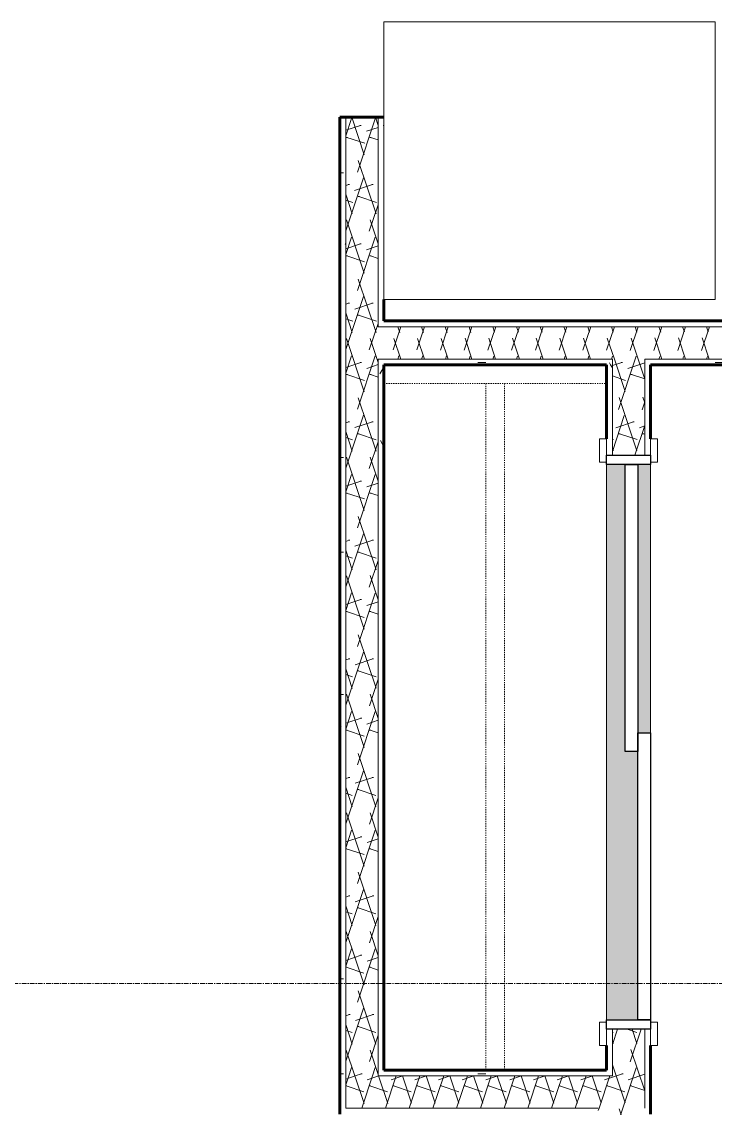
# Model space of a CAD drawing. Header units: inches. Extents: x -4169 to -1846, y 9706 to 12377.
# Drawn here: x -3131.5 to -3056.6, y 11833.7 to 11951.1 of the extents above; entities that cross this region are included whole.
import ezdxf

# ---------------------------------------------------------------- set-up
doc = ezdxf.new("R2010")
doc.units = ezdxf.units.IN
doc.header["$MEASUREMENT"] = 0
doc.linetypes.add('Dash', pattern=[0.25, 0.125, -0.125])
doc.linetypes.add('Grid Line 1_2_', pattern=[0.875, 0.5, -0.125, 0.125, -0.125])
for name, color, linetype, lineweight in [('0-1', 7, 'Continuous', 5), ('0-2', 50, 'Continuous', 18), ('A-DOOR-1', 250, 'Continuous', 9), ('A-DOOR-2', 90, 'Continuous', 30), ('A-DOOR-FRAM-1', 90, 'Continuous', 30), ('A-WALL-1', 8, 'Continuous', 5), ('A-WALL-4', 10, 'Continuous', 60), ('A-WALL-5', 50, 'Continuous', 18), ('A-WALL-PATT-1', 250, 'Continuous', 9), ('A-WALL-PATT-2', 253, 'Continuous', 9), ('Q-CASE-HDLN-1', 250, 'Dash', 9), ('Q-SPCQ-1', 250, 'Continuous', 9), ('S-GRID-1', 1, 'Grid Line 1_2_', 9)]:
    doc.layers.add(name, color=color, linetype=linetype, lineweight=lineweight)
pattern_1 = [(161.57, (0.32, 0.32), (-2.560496185, -0.000537386), [0, -18.214, 2.022, 0]), (18.43, (-0.32, 0.32), (-2.560496185, 0.000537386), [0, -18.214, 2.022, 0]), (108.43, (0.32, 0.32), (1.27922091, -6.400876726), [6.07, -14.166]), (71.57, (-0.32, 0.32), (1.27922091, 6.400876726), [6.07, -14.166])]
pattern_2 = [(0, (0, 0), (20.48, 5.12), [0.845, -14.515, 0.845, -14.515, -81.92]), (0, (0, 0), (20.48, 5.12), [-30.72, 0.845, -29.875, 0.845, -14.515, -35.84]), (0, (0, 0), (20.48, 5.12), [-76.8, 0.845, -9.395, 0.845, -24.755]), (120, (7.68, 2.56), (-14.67405, 15.1762003), [0.845, -14.515, 0.845, -14.515, -81.92]), (120, (7.68, 2.56), (-14.67405, 15.1762003), [-30.72, 0.845, -29.875, 0.845, -14.515, -35.84]), (120, (7.68, 2.56), (-14.67405, 15.1762003), [-76.8, 0.845, -9.395, 0.845, -24.755]), (240, (10.24, 12.8), (-5.80595, -20.2962003), [0.845, -14.515, 0.845, -14.515, -81.92]), (240, (10.24, 12.8), (-5.80595, -20.2962003), [-30.72, 0.845, -29.875, 0.845, -14.515, -35.84]), (240, (10.24, 12.8), (-5.80595, -20.2962003), [-76.8, 0.845, -9.395, 0.845, -24.755])]

# ---------------------------------------------------------------- blocks, each defined once
blk = doc.blocks.new('SLIDING - FLUSH - 5-0 x 6-8-2636084-ENLARGED RCP - 2ND FLOOR PLAN')
at = {"layer": 'A-DOOR-1'}
for p, q in [((-32.75, 3.25), (-30.25, 3.25)), ((-32.75, 2.5), (-32.75, 3.25)), ((-30.25, 2.5), (-32.75, 2.5)), ((-30.25, 3.25), (-30.25, 2.5)), ((30.25, 3.25), (32.75, 3.25)), ((30.25, 2.5), (30.25, 3.25)), ((32.75, 2.5), (30.25, 2.5)), ((32.75, 3.25), (32.75, 2.5)), ((-32.75, -2.25), (-30.25, -2.25)), ((-32.75, -3), (-32.75, -2.25)), ((-30.25, -2.25), (-30.25, -3)), ((30.25, -2.25), (32.75, -2.25)), ((30.25, -3), (30.25, -2.25)), ((32.75, -2.25), (32.75, -3)), ((-30.25, -3), (-32.75, -3)), ((32.75, -3), (30.25, -3))]:
    blk.add_line(p, q, dxfattribs=at)
at = {"layer": 'A-DOOR-2'}
for p, q in [((-1, 0.5), (30, 0.5)), ((-1, -0.88), (-1, 0.5)), ((30, 0.5), (30, -0.88)), ((-30, -0.88), (1, -0.88)), ((-30, -2.25), (-30, -0.88)), ((30, -0.88), (-1, -0.88)), ((1, -0.88), (1, -2.25)), ((1, -2.25), (-30, -2.25))]:
    blk.add_line(p, q, dxfattribs=at)
at = {"layer": 'A-DOOR-FRAM-1'}
for p, q in [((-31, 2.5), (-30, 2.5)), ((-31, -2.25), (-31, 2.5)), ((-30, 2.5), (-30, -2.25)), ((30, 2.5), (31, 2.5)), ((30, -2.25), (30, 2.5)), ((31, 2.5), (31, -2.25)), ((-30, -2.25), (-31, -2.25)), ((31, -2.25), (30, -2.25))]:
    blk.add_line(p, q, dxfattribs=at)
blk = doc.blocks.new('Refrigerator_-_Side-by-Side_6047 - 36_ X 30_-345559-ENLARGED RCP - 2ND FLOOR PLAN')
at = {"layer": 'Q-SPCQ-1'}
for p, q in [((17.87, 14.42), (-17.88, 14.42)), ((-17.88, 14.42), (-17.88, -15.58)), ((17.87, -15.58), (17.87, 14.42)), ((-17.88, -15.58), (17.87, -15.58))]:
    blk.add_line(p, q, dxfattribs=at)
blk = doc.blocks.new('OD_CW_Closet - OD_CW_Closet-2472542-ENLARGED RCP - 2ND FLOOR PLAN')
at = {"layer": 'Q-CASE-HDLN-1'}
for p, q in [((0.74, -24), (0.74, 0)), ((0.74, 0), (6.74, 0)), ((9.24, 0), (69.74, 0)), ((72.24, 0), (74.9, 0)), ((0.74, -11), (74.9, -11)), ((0.74, -13), (74.9, -13))]:
    blk.add_line(p, q, dxfattribs=at)
blk = doc.blocks.new('CTR - 1st Phase - Unit Layouts_rvt-1-ENLARGED RCP - 2ND FLOOR PLAN')
at = {"layer": 'A-WALL-1'}
h = blk.add_hatch(color=256, dxfattribs=at)
h.paths.add_polyline_path([(-3066.35, 11843.26), (-3064.98, 11843.26), (-3064.98, 11872.26), (-3066.35, 11872.26), (-3066.35, 11903.26), (-3068.35, 11903.26), (-3068.35, 11843.26), (-3067.73, 11843.26)], flags=0)
h.paths.add_polyline_path([(-3063.6, 11874.26), (-3063.6, 11903.26), (-3064.98, 11903.26), (-3064.98, 11874.26)], flags=0)
at = {"layer": 'A-WALL-PATT-1'}
h = blk.add_hatch(dxfattribs=at)
h.set_pattern_fill('FP_1', color=256, style=0, pattern_type=2)
h.set_pattern_definition(pattern_2)
h.paths.add_polyline_path([(-3097.12, 11833.73), (-3096.5, 11833.73), (-3096.5, 11940.76), (-3097.12, 11940.76), (-3097.12, 11833.74)], flags=0)
h = blk.add_hatch(dxfattribs=at)
h.set_pattern_fill('FP_1', color=256, style=0, pattern_type=2)
h.set_pattern_definition(pattern_2)
h.paths.add_polyline_path([(-3093, 11837.85), (-3092.37, 11837.85), (-3092.37, 11914.63), (-3093, 11914.63), (-3093, 11877.91)], flags=0)
h.paths.add_polyline_path([(-3092.37, 11918.13), (-3092.37, 11940.76), (-3093, 11940.76), (-3093, 11918.13)], flags=0)
h = blk.add_hatch(dxfattribs=at)
h.set_pattern_fill('FP_1', color=256, style=0, pattern_type=2)
h.set_pattern_definition(pattern_2)
h.paths.add_polyline_path([(-3092.37, 11918.13), (-2939.77, 11918.13), (-2939.77, 11918.75), (-3092.37, 11918.75)], flags=0)
h = blk.add_hatch(dxfattribs=at)
h.set_pattern_fill('FP_1', color=256, style=0, pattern_type=2)
h.set_pattern_definition(pattern_2)
h.paths.add_polyline_path([(-2991.46, 11914), (-2939.77, 11914), (-2939.77, 11914.63), (-3064.23, 11914.63), (-3064.23, 11914), (-3019, 11914)], flags=0)
h.paths.add_polyline_path([(-3068.35, 11914), (-3067.73, 11914), (-3067.73, 11914.63), (-3092.37, 11914.63), (-3092.37, 11914)], flags=0)
h = blk.add_hatch(dxfattribs=at)
h.set_pattern_fill('FP_1', color=256, style=0, pattern_type=2)
h.set_pattern_definition(pattern_2)
h.paths.add_polyline_path([(-3067.73, 11837.23), (-3067.73, 11842.26), (-3068.35, 11842.26), (-3068.35, 11837.23)], flags=0)
h.paths.add_polyline_path([(-3067.73, 11904.26), (-3067.73, 11914), (-3068.35, 11914), (-3068.35, 11904.26)], flags=0)
h = blk.add_hatch(dxfattribs=at)
h.set_pattern_fill('FP_1', color=256, style=0, pattern_type=2)
h.set_pattern_definition(pattern_2)
h.paths.add_polyline_path([(-3069.87, 11837.23), (-3068.35, 11837.23), (-3068.35, 11837.85), (-3093, 11837.85), (-3093, 11837.23), (-3075.88, 11837.23)], flags=0)
at = {"layer": 'A-WALL-PATT-2'}
h = blk.add_hatch(dxfattribs=at)
h.set_pattern_fill('FP_2', color=256, style=0, pattern_type=2)
h.set_pattern_definition(pattern_1)
h.paths.add_polyline_path([(-3096.5, 11837.23), (-3093, 11837.23), (-3093, 11940.76), (-3096.5, 11940.76), (-3096.5, 11837.69)], flags=0)
h = blk.add_hatch(dxfattribs=at)
h.set_pattern_fill('FP_2', color=256, style=0, pattern_type=2)
h.set_pattern_definition(pattern_1)
h.paths.add_polyline_path([(-3019, 11914.63), (-2938.52, 11914.63), (-2938.52, 11918.13), (-3093, 11918.13), (-3093, 11914.63), (-3058.99, 11914.63)], flags=0)
h = blk.add_hatch(dxfattribs=at)
h.set_pattern_fill('FP_2', color=256, style=0, pattern_type=2)
h.set_pattern_definition(pattern_1)
h.paths.add_polyline_path([(-3065.75, 11833.73), (-3064.23, 11833.73), (-3064.23, 11842.26), (-3067.73, 11842.26), (-3067.73, 11833.73), (-3067.43, 11833.73)], flags=0)
h.paths.add_polyline_path([(-3064.23, 11904.26), (-3064.23, 11914.63), (-3067.73, 11914.63), (-3067.73, 11904.26)], flags=0)
h = blk.add_hatch(dxfattribs=at)
h.set_pattern_fill('FP_2', color=256, style=0, pattern_type=2)
h.set_pattern_definition(pattern_1)
h.paths.add_polyline_path([(-3069.25, 11833.73), (-3067.73, 11833.73), (-3067.73, 11837.23), (-3096.5, 11837.23), (-3096.5, 11833.73), (-3069.87, 11833.73)], flags=0)
h = blk.add_hatch(dxfattribs=at)
h.set_pattern_fill('FP_2', color=256, style=0, pattern_type=2)
h.set_pattern_definition(pattern_1)
h.paths.add_polyline_path([(-3069.25, 11742.73), (-3065.75, 11742.73), (-3065.75, 11794), (-3069.25, 11794), (-3069.25, 11747.21)], flags=0)
h.paths.add_polyline_path([(-3067.73, 11830), (-3065.75, 11830), (-3065.75, 11833.73), (-3069.25, 11833.73), (-3069.25, 11830), (-3068.35, 11830)], flags=0)
at = {"layer": 'A-WALL-4'}
for p, q in [((-3097.12, 11837.85), (-3097.12, 11940.76)), ((-3097.12, 11940.76), (-3092.37, 11940.76)), ((-3092.37, 11921.06), (-3092.37, 11918.75)), ((-3092.37, 11918.75), (-2937.27, 11918.75)), ((-3068.35, 11914), (-3092.37, 11914)), ((-3092.37, 11914), (-3092.37, 11837.85)), ((-3068.35, 11906.01), (-3068.35, 11914)), ((-3063.6, 11914), (-3063.6, 11906.01)), ((-2937.27, 11914), (-3063.6, 11914)), ((-3068.35, 11837.85), (-3068.35, 11840.51)), ((-3063.6, 11840.51), (-3063.6, 11833.1)), ((-3097.12, 11833.73), (-3097.12, 11837.85)), ((-3092.37, 11837.85), (-3068.35, 11837.85)), ((-3097.12, 11833.1), (-3097.12, 11833.73))]:
    blk.add_line(p, q, dxfattribs=at)
at = {"layer": 'A-WALL-5'}
for p, q in [((-3096.5, 11940.76), (-3096.5, 11837.85)), ((-3093, 11940.76), (-3093, 11918.13)), ((-3093, 11918.13), (-3092.37, 11918.13)), ((-2937.27, 11918.13), (-3092.37, 11918.13)), ((-3093, 11914.63), (-3092.37, 11914.63)), ((-3093, 11914.63), (-3093, 11837.85)), ((-3067.73, 11914.63), (-3092.37, 11914.63)), ((-3067.73, 11914.63), (-3067.73, 11914)), ((-3064.23, 11914.63), (-3064.23, 11914)), ((-2937.27, 11914.63), (-3064.23, 11914.63)), ((-3067.73, 11904.26), (-3067.73, 11914)), ((-3064.23, 11904.26), (-3064.23, 11914)), ((-3068.35, 11903.26), (-3068.35, 11843.26)), ((-3063.6, 11874.26), (-3063.6, 11903.26)), ((-3067.73, 11837.23), (-3067.73, 11842.26)), ((-3064.23, 11833.73), (-3064.23, 11842.26)), ((-3096.5, 11837.85), (-3096.5, 11837.23)), ((-3096.5, 11837.23), (-3096.5, 11833.73)), ((-3093, 11837.85), (-3093, 11837.23)), ((-3068.35, 11837.23), (-3093, 11837.23)), ((-3068.35, 11837.23), (-3067.73, 11837.23)), ((-3069.25, 11833.73), (-3096.5, 11833.73))]:
    blk.add_line(p, q, dxfattribs=at)
at = {"layer": '0-2'}
for name, p, rotation in [('Refrigerator_-_Side-by-Side_6047 - 36_ X 30_-345559-ENLARGED RCP - 2ND FLOOR PLAN', (-3074.5, 11935.48), 180), ('OD_CW_Closet - OD_CW_Closet-2472542-ENLARGED RCP - 2ND FLOOR PLAN', (-3068.37, 11912.75), 270.000000000007), ('SLIDING - FLUSH - 5-0 x 6-8-2636084-ENLARGED RCP - 2ND FLOOR PLAN', (-3065.85, 11873.26), 89.99999999996568)]:
    blk.add_blockref(name, p, dxfattribs=dict(at, rotation=rotation))
blk = doc.blocks.new('CTR - 1st Phase - Shell_rvt-1-ENLARGED RCP - 2ND FLOOR PLAN')
at = {"layer": 'S-GRID-1'}
blk.add_line((-1846.46, 11847.19), (-4136.46, 11847.19), dxfattribs=at)

msp = doc.modelspace()

# ---------------------------------------------------------------- block references
at = {"layer": '0-1'}
for name in ['CTR - 1st Phase - Shell_rvt-1-ENLARGED RCP - 2ND FLOOR PLAN', 'CTR - 1st Phase - Unit Layouts_rvt-1-ENLARGED RCP - 2ND FLOOR PLAN']:
    msp.add_blockref(name, (0, 0), dxfattribs=at)

doc.saveas('drawing.dxf')
